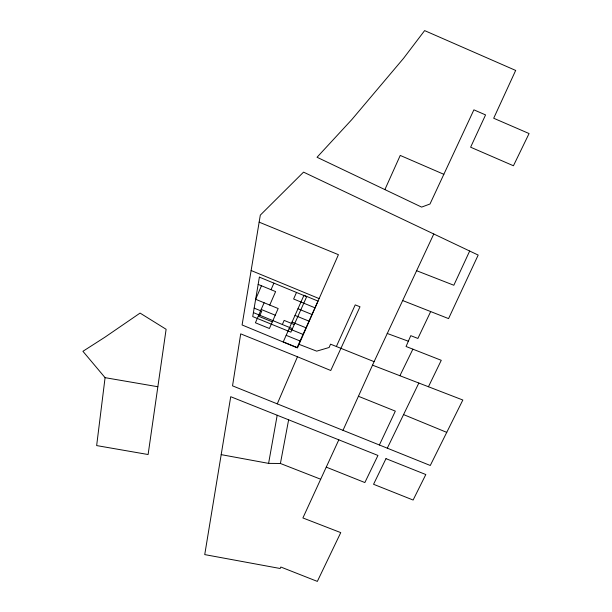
<?xml version="1.0" encoding="UTF-8"?>
<svg xmlns="http://www.w3.org/2000/svg" width="612" height="612" viewBox="0 0 612 612"><rect width="100%" height="100%" fill="white"/><g stroke="black" fill="none" stroke-linecap="round" stroke-linejoin="round"><path stroke-width="0.92" d="M105.08 377.665L96.65 445.582L148.112 454.525L166.12 329.287L140.071 313.084L104.882 337.227L82.926 351.303L105.08 377.665L157.804 386.73M221.192 454.639L268.599 463.383L277.19 415.25M338.811 439.829L320.688 479.227L280.411 463.483L288.627 419.809M277.267 403.859L297.47 356.765L330.755 370.505L360.001 306.788L355.228 304.883L336.363 346.499M261.462 285.773L255.648 299.291L278.169 308.524L269.418 328.491L255.418 322.784L264.101 302.756M259.939 315.295L261.707 311.225L254.156 308.134M271.047 289.698L273.893 283.134M269.747 305.067L275.614 291.595L258.157 284.396M282.339 324.513L284.152 320.405L294.265 324.544M296.506 292.459L293.615 298.993L314.989 307.813M384.887 189.598L400.24 155.425L443.845 174.313M342.995 430.335L374.1 361.661L433.786 233.991M320.688 479.227L302.894 517.959L340.746 532.616L317.345 581.4L280.839 567.033L280.181 568.502L204.737 554.602L230.724 396.706L377.948 455.443L364.851 482.554L326.25 467.132M469.672 251.027L453.836 285.246L416.543 270.68M379.386 444.993L395.337 411.126L358.418 396.278M430.68 311.569L417.889 338.451L410.767 335.659L406.054 346.491L441.267 360.307L428.454 386.746M387.304 448.183L418.845 383.036M399.904 375.73L412.878 349.169M268.599 463.383L280.411 463.483M387.205 333.456L408.349 341.221M372.517 365.157L462.84 400.019L430.274 465.487L232.537 385.843L240.692 333.861L297.47 356.765M299.046 344.334L316.702 351.15L329.118 347.494L330.549 344.166L374.1 361.661M402.528 300.492L448.565 318.607L478.179 255.066L303.544 172.133L260.314 215.126L242.092 324.964L297.47 347.922L338.421 254.676L259.144 222.148M286.164 335.315L300.071 340.983M261.194 309.458L275.239 315.203M292.046 322.08L306.008 327.795M258.295 316.136L272.325 321.858M289.101 328.713L303.032 334.404M297.975 308.746L311.982 314.499M295.007 315.425L308.991 321.162M253.399 312.61L292.429 328.659M251.119 270.519L319.135 298.602M403.568 414.592L446.745 432.37M259.381 277.144L252.733 316.58L290.876 332.148L306.688 296.659L259.381 277.144M303.957 295.298L283.241 341.894L297.126 347.54L318.01 301.096L303.957 295.298M515.671 70.434L493.693 118.246L529.074 133.546L513.437 165.76L470.62 147.201L485.561 114.911L473.895 109.839L429.999 204.003L421.622 207.101L317.047 157.261L351.831 119.57L403.576 58.308L424.629 30.6L515.671 70.434M385.988 458.648L373.557 484.283L413.108 500.035L425.807 474.537L385.988 458.648"/></g></svg>
